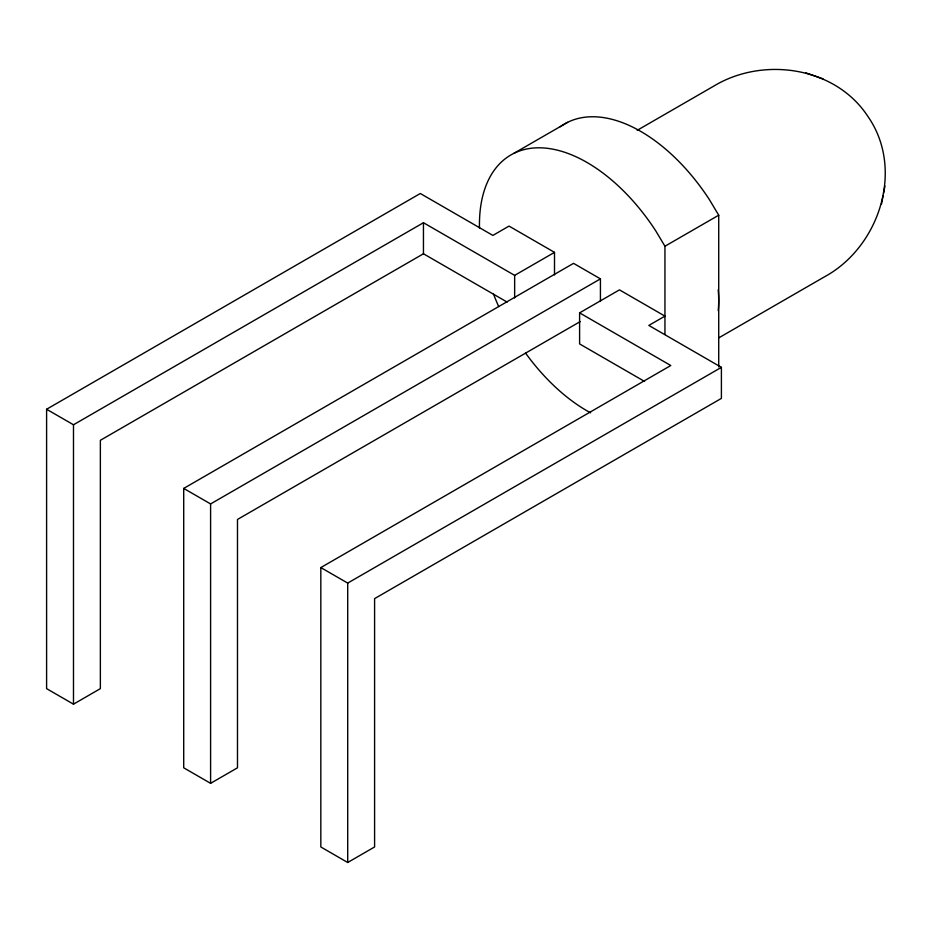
<?xml version="1.0" encoding="UTF-8"?>
<svg xmlns="http://www.w3.org/2000/svg" width="932" height="932" viewBox="0 0 932 932"><rect width="100%" height="100%" fill="white"/><g stroke="black" fill="none" stroke-linecap="round" stroke-linejoin="round"><path stroke-width="1.4" d="M718.525 338.001L824.203 276.99C879.377 247.225 904.89 169.24 867.75 116.22C835.247 66.673 763.25 56.293 713.947 86.012L637.208 130.317M883.524 193.39L884.934 186.039M881.509 204.061L883.082 195.813M507.148 302.085L423.454 253.772L100.365 440.3L100.365 688.643L73.488 704.173L46.6 688.643L46.6 409.253L420.297 193.495L492.888 235.412L509.023 226.092L554.505 252.362L554.505 274.94M513.858 153.361L567.623 122.325M46.6 409.253L73.488 424.771L423.454 222.725L514.65 275.371L554.505 252.362M580.263 321.552L237.485 519.462L237.485 767.805L210.597 783.334L183.709 767.805L183.709 488.415L573.541 263.348L600.429 278.866L600.429 301.444M183.709 488.415L210.597 503.932L600.429 278.866M664.947 334.472L664.947 246.234L718.723 215.199L709.38 199.599A152.079 87.806 60 0 0 560.249 126.775M579.599 312.872L619.465 289.864L664.947 316.123L648.823 325.431L721.403 367.348L721.403 398.383L374.594 598.624L374.594 846.967L347.706 862.496L320.829 846.967L320.829 567.576L670.795 365.519L579.599 312.872L579.599 343.92L644.56 381.421M320.829 567.576L347.706 583.094L721.403 367.348M823.072 78.905L805.749 72.847M664.947 246.234L655.615 230.647A152.079 87.806 60 0 0 539.896 147.804A152.079 87.806 60 0 0 479.491 228.025M718.723 215.199L718.723 366.975M514.65 275.371L514.65 297.949M423.454 222.725L423.454 253.772M347.706 583.094L347.706 862.496M210.597 503.932L210.597 783.334M73.488 424.771L73.488 704.173M718.188 289.84A110.256 63.656 60 0 1 718.211 310.601M590.62 412.829A152.079 87.806 60 0 1 525.566 353.1M498.69 306.546A152.079 87.806 60 0 1 493.343 293.627"/></g></svg>
